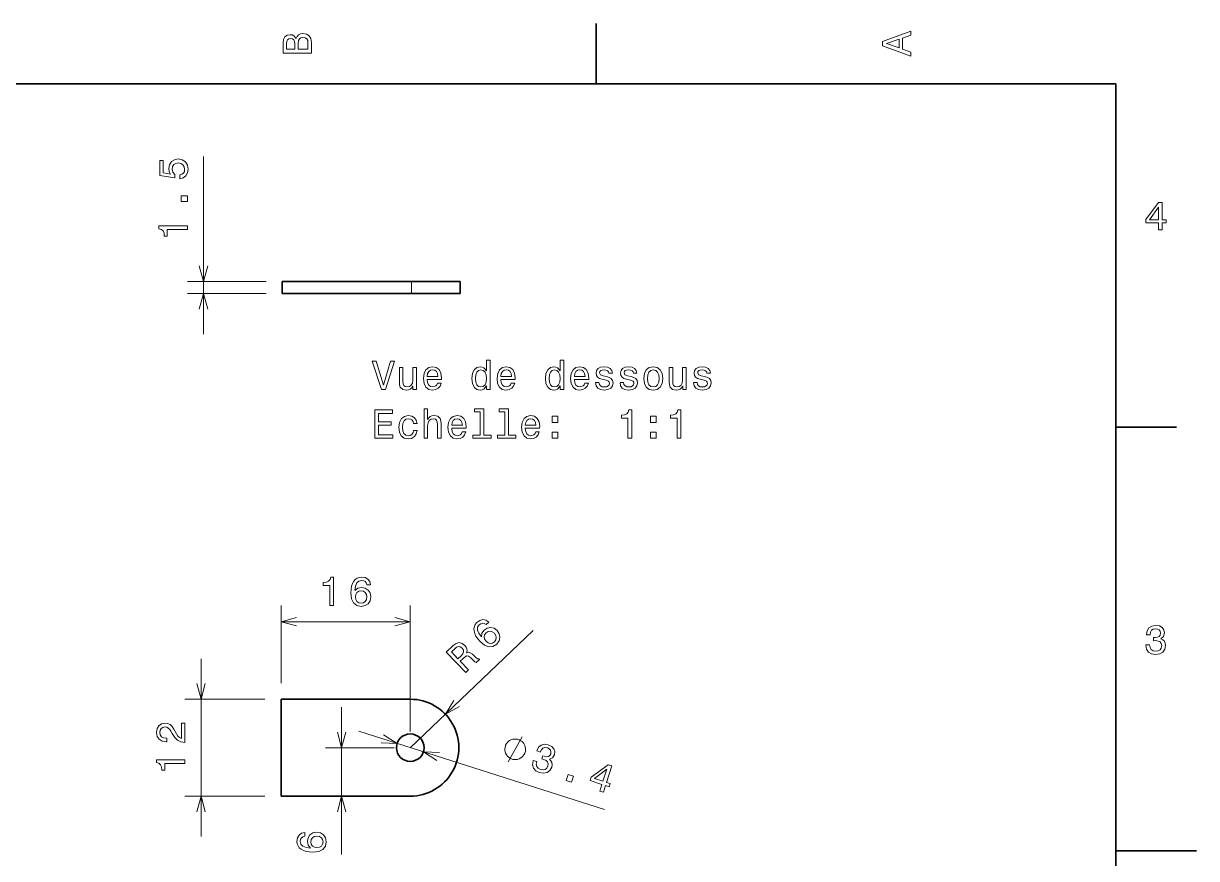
# Model space of a CAD drawing. Extents: x 0 to 297, y 0 to 210.
# Drawn here: x 151.8 to 297, y 104.1 to 207.5 of the extents above; entities that cross this region are included whole.
import ezdxf

# ---------------------------------------------------------------- set-up
doc = ezdxf.new("R2010")
doc.units = 0

msp = doc.modelspace()

# ---------------------------------------------------------------- linework, layer by layer
at = {"color": 7, "lineweight": 35, "ltscale": 0.1875}
for p, q in [((222.699997, 200), (222.699997, 207.5)), ((287, 157.5), (294.5, 157.5))]:
    msp.add_line(p, q, dxfattribs=at)
at = {"color": 7, "lineweight": 35}
for p, q in [((287, 200), (10, 200)), ((287, 10), (287, 200))]:
    msp.add_line(p, q, dxfattribs=at)
at = {"color": 7, "lineweight": 13}
for p, q in [((174.084503, 169.031784), (174.084503, 191.039856)), ((199.682022, 117.795158), (214.875443, 132.292053)), ((173.787659, 106.795158), (173.787659, 128.795166)), ((193.297989, 119.828423), (223.717239, 110.140114))]:
    msp.add_line(p, q, dxfattribs=at)
at = {"color": 7, "lineweight": 13, "ltscale": 0.243855}
for p, q in [((181.838699, 175.531784), (172.084503, 175.531784)), ((181.838699, 174.031784), (172.084503, 174.031784))]:
    msp.add_line(p, q, dxfattribs=at)
at = {"color": 7, "lineweight": 35, "ltscale": 0.4}
for p, q in [((183.838699, 175.531784), (199.838699, 175.531784)), ((183.838699, 174.031784), (199.838699, 174.031784)), ((199.682022, 123.795158), (183.682022, 123.795158)), ((183.682022, 111.795158), (199.682022, 111.795158))]:
    msp.add_line(p, q, dxfattribs=at)
at = {"color": 7, "lineweight": 35, "ltscale": 0.0375}
for p, q in [((183.838699, 175.531784), (183.838699, 174.031784)), ((205.838699, 174.031784), (205.838699, 175.531784))]:
    msp.add_line(p, q, dxfattribs=at)
at = {"color": 7, "lineweight": 35, "ltscale": 0.15}
for p, q in [((205.838699, 175.531784), (199.838699, 175.531784)), ((205.838699, 174.031784), (199.838699, 174.031784))]:
    msp.add_line(p, q, dxfattribs=at)
at = {"color": 7, "lineweight": 13, "ltscale": 0.0375}
msp.add_line((199.838699, 174.031784), (199.838699, 175.531784), dxfattribs=at)
at = {"color": 8, "lineweight": 13, "ltscale": 0.24016}
msp.add_line((183.682022, 125.795158), (183.682022, 135.40155), dxfattribs=at)
at = {"color": 8, "lineweight": 13, "ltscale": 0.39016}
msp.add_line((199.682022, 119.795158), (199.682022, 135.40155), dxfattribs=at)
at = {"color": 8, "lineweight": 13, "ltscale": 0.4}
msp.add_line((183.682022, 133.40155), (199.682022, 133.40155), dxfattribs=at)
at = {"color": 7, "lineweight": 13, "ltscale": 0.247359}
for p, q in [((181.682022, 123.795158), (171.787659, 123.795158)), ((181.682022, 111.795158), (171.787659, 111.795158))]:
    msp.add_line(p, q, dxfattribs=at)
at = {"color": 7, "lineweight": 35, "ltscale": 0.3}
msp.add_line((183.682022, 123.795158), (183.682022, 111.795158), dxfattribs=at)
at = {"color": 8, "lineweight": 13, "ltscale": 0.455822}
msp.add_line((191.179535, 104.562271), (191.179535, 122.795158), dxfattribs=at)
at = {"color": 8, "lineweight": 13, "ltscale": 0.212562}
msp.add_line((197.682022, 117.795158), (189.179535, 117.795158), dxfattribs=at)
at = {"color": 7, "lineweight": 35, "ltscale": 0.25}
msp.add_line((287, 105), (297, 105), dxfattribs=at)
at = {"color": 7, "lineweight": 13}
for points in [[(185.542007, 205.630417), (185.249496, 205.983429), (185.052811, 206.074219), (184.81073, 206.104477), (184.432495, 206.03891), (184.160156, 205.842224), (183.993729, 205.524506), (183.933212, 205.080704), (183.933212, 203.835022), (187.433212, 203.835022), (187.433212, 205.151306), (187.36261, 205.620331), (187.155838, 205.968307), (186.828018, 206.185165), (186.384216, 206.260818), (186.08667, 206.215424), (185.839554, 206.094391), (185.65799, 205.897705)], [(261.633209, 203.466858), (261.633209, 203.930847), (260.604401, 204.298996), (260.604401, 205.695969), (261.633209, 206.064133), (261.633209, 206.538193), (258.128174, 205.257217), (258.128174, 204.742798)], [(185.385666, 204.984879), (185.385666, 204.298996), (184.351807, 204.298996), (184.351807, 205.025223), (184.382065, 205.297562), (184.472839, 205.489197), (184.629181, 205.605194), (184.86116, 205.645538), (185.093155, 205.600143), (185.254532, 205.479111), (185.355408, 205.272339)], [(187.014618, 205.095825), (187.014618, 204.298996), (185.809296, 204.298996), (185.809296, 205.050446), (185.844589, 205.368164), (185.9505, 205.595108), (186.132065, 205.731277), (186.394302, 205.776657), (186.671692, 205.731277), (186.863327, 205.605194), (186.979324, 205.393372)], [(260.17572, 204.460388), (258.632477, 205), (260.17572, 205.539627)], [(171.171677, 188.271118), (171.58522, 188.38208), (171.90799, 188.629196), (172.109711, 188.99231), (172.185364, 189.456284), (172.094589, 189.965652), (171.847473, 190.364059), (171.454102, 190.616226), (170.949768, 190.712036), (170.480743, 190.626312), (170.112595, 190.384232), (169.875565, 190.005997), (169.789825, 189.5168), (169.850342, 189.13855), (170.016769, 188.846054), (169.073685, 188.987259), (169.073685, 190.520401), (168.660141, 190.520401), (168.660141, 188.649368), (170.516052, 188.371979), (170.516052, 188.775452), (170.279022, 189.067947), (170.193283, 189.441147), (170.248764, 189.763916), (170.410141, 190.011032), (170.657257, 190.167374), (170.974991, 190.222855), (171.292709, 190.167374), (171.539825, 190.005997), (171.696167, 189.758881), (171.751648, 189.441147), (171.716339, 189.173859), (171.600342, 188.967087), (171.418793, 188.815796), (171.171677, 188.740143)], [(172.084503, 185.437836), (172.084503, 186.133804), (171.333054, 186.133804), (171.333054, 185.437836)], [(292.277374, 181.916794), (292.731262, 181.916794), (292.731262, 182.784225), (293.23056, 182.784225), (293.23056, 183.187683), (292.731262, 183.187683), (292.731262, 185.341141), (292.272339, 185.341141), (290.739197, 183.228027), (290.739197, 182.784225), (292.277374, 182.784225)], [(291.162842, 183.187683), (292.277374, 184.756134), (292.277374, 183.187683)], [(172.084503, 181.959015), (172.084503, 182.417953), (168.55928, 182.417953), (168.55928, 182.075012), (168.866913, 181.984238), (169.073685, 181.802673), (169.194733, 181.525299), (169.235077, 181.142014), (169.59314, 181.142014), (169.59314, 181.959015)], [(197.234238, 165.680206), (196.356705, 162.699646), (195.453979, 165.680206), (194.974869, 165.680206), (196.104553, 162.175156), (196.608871, 162.175156), (197.713333, 165.680206)], [(209.121124, 162.59375), (209.121124, 162.175156), (209.564926, 162.175156), (209.564926, 165.796188), (209.12616, 165.796188), (209.12616, 164.469818), (208.788269, 164.853104), (208.581497, 164.943893), (208.344467, 164.979187), (207.915787, 164.878326), (207.582932, 164.595901), (207.366074, 164.142014), (207.290436, 163.531784), (207.366074, 162.921555), (207.582932, 162.462616), (207.915787, 162.175156), (208.344467, 162.07933), (208.581497, 162.114639), (208.793304, 162.205414)], [(218.229187, 162.59375), (218.229187, 162.175156), (218.672989, 162.175156), (218.672989, 165.796188), (218.234238, 165.796188), (218.234238, 164.469818), (217.896332, 164.853104), (217.68956, 164.943893), (217.45253, 164.979187), (217.023865, 164.878326), (216.69101, 164.595901), (216.474152, 164.142014), (216.398499, 163.531784), (216.474152, 162.921555), (216.69101, 162.462616), (217.023865, 162.175156), (217.45253, 162.07933), (217.68956, 162.114639), (217.901382, 162.205414)], [(200.436676, 164.883362), (199.992874, 164.883362), (199.992874, 163.319962), (199.942444, 162.956863), (199.796188, 162.694611), (199.569244, 162.533218), (199.271698, 162.482788), (199.034668, 162.523132), (198.883362, 162.64418), (198.797638, 162.850952), (198.777466, 163.143448), (198.777466, 164.883362), (198.333649, 164.883362), (198.333649, 163.103104), (198.348785, 162.745041), (198.444611, 162.447495), (198.737122, 162.175156), (199.206131, 162.07933), (199.458298, 162.114639), (199.675156, 162.205414), (199.861755, 162.361755), (200.013046, 162.588699), (200.013046, 162.175156), (200.436676, 162.175156)], [(201.773132, 163.400665), (203.548355, 163.400665), (203.553391, 163.607437), (203.472702, 164.187408), (203.250809, 164.621124), (202.897781, 164.883362), (202.428757, 164.979187), (201.969818, 164.878326), (201.616791, 164.595901), (201.389847, 164.136978), (201.309158, 163.531784), (201.384811, 162.911469), (201.611755, 162.457581), (201.959732, 162.175156), (202.413635, 162.07933), (202.807007, 162.144897), (203.129761, 162.31636), (203.366791, 162.588699), (203.50296, 162.951813), (203.064209, 162.951813), (202.973419, 162.750076), (202.8423, 162.598785), (202.469101, 162.477753), (202.181641, 162.533218), (201.964783, 162.709732), (201.823563, 162.997208), (201.773132, 163.385529)], [(201.773132, 163.773865), (201.828613, 164.121841), (201.964783, 164.379044), (202.171555, 164.535385), (202.443893, 164.590866), (202.711182, 164.535385), (202.917953, 164.379044), (203.044037, 164.121841), (203.089417, 163.773865)], [(208.420105, 164.58078), (208.712616, 164.510162), (208.934525, 164.313477), (209.065643, 163.985672), (209.116074, 163.531784), (209.065643, 163.072845), (208.934525, 162.745041), (208.712616, 162.543304), (208.420105, 162.477753), (208.142731, 162.543304), (207.930923, 162.745041), (207.789703, 163.077896), (207.744324, 163.531784), (207.789703, 163.980637), (207.930923, 164.308441), (208.142731, 164.510162)], [(210.88121, 163.400665), (212.656418, 163.400665), (212.661469, 163.607437), (212.58078, 164.187408), (212.358871, 164.621124), (212.005844, 164.883362), (211.536835, 164.979187), (211.077896, 164.878326), (210.724869, 164.595901), (210.497925, 164.136978), (210.417236, 163.531784), (210.492874, 162.911469), (210.719818, 162.457581), (211.06781, 162.175156), (211.521698, 162.07933), (211.91507, 162.144897), (212.237839, 162.31636), (212.474869, 162.588699), (212.611038, 162.951813), (212.172272, 162.951813), (212.081497, 162.750076), (211.950378, 162.598785), (211.577179, 162.477753), (211.289703, 162.533218), (211.072845, 162.709732), (210.931641, 162.997208), (210.88121, 163.385529)], [(210.88121, 163.773865), (210.936676, 164.121841), (211.072845, 164.379044), (211.279617, 164.535385), (211.551956, 164.590866), (211.819244, 164.535385), (212.026016, 164.379044), (212.1521, 164.121841), (212.197495, 163.773865)], [(217.528183, 164.58078), (217.820694, 164.510162), (218.042587, 164.313477), (218.173721, 163.985672), (218.224152, 163.531784), (218.173721, 163.072845), (218.042587, 162.745041), (217.820694, 162.543304), (217.528183, 162.477753), (217.250809, 162.543304), (217.038986, 162.745041), (216.897781, 163.077896), (216.852386, 163.531784), (216.897781, 163.980637), (217.038986, 164.308441), (217.250809, 164.510162)], [(219.989273, 163.400665), (221.764496, 163.400665), (221.769531, 163.607437), (221.688843, 164.187408), (221.466949, 164.621124), (221.113922, 164.883362), (220.644897, 164.979187), (220.185959, 164.878326), (219.832932, 164.595901), (219.605988, 164.136978), (219.525299, 163.531784), (219.600952, 162.911469), (219.827896, 162.457581), (220.175873, 162.175156), (220.629761, 162.07933), (221.023132, 162.144897), (221.345901, 162.31636), (221.582932, 162.588699), (221.719101, 162.951813), (221.280334, 162.951813), (221.18956, 162.750076), (221.058441, 162.598785), (220.685242, 162.477753), (220.397781, 162.533218), (220.180923, 162.709732), (220.039703, 162.997208), (219.989273, 163.385529)], [(219.989273, 163.773865), (220.044754, 164.121841), (220.180923, 164.379044), (220.387695, 164.535385), (220.660034, 164.590866), (220.927322, 164.535385), (221.134094, 164.379044), (221.260162, 164.121841), (221.305557, 163.773865)], [(223.963333, 163.753693), (223.534668, 163.854553), (223.216949, 163.970551), (223.111038, 164.207581), (223.141296, 164.374008), (223.247192, 164.495041), (223.418671, 164.570694), (223.665787, 164.600952), (223.902817, 164.570694), (224.089417, 164.479904), (224.210449, 164.34375), (224.260895, 164.162186), (224.694611, 164.162186), (224.694611, 164.172272), (224.618958, 164.500076), (224.412186, 164.757294), (224.089417, 164.918671), (223.665787, 164.979187), (223.237122, 164.918671), (222.924438, 164.752243), (222.727753, 164.505127), (222.667236, 164.192444), (222.712616, 163.889847), (222.853821, 163.67804), (223.085815, 163.526733), (223.423706, 163.420837), (223.917953, 163.299789), (224.220551, 163.173721), (224.301239, 163.072845), (224.331497, 162.921555), (224.286102, 162.734955), (224.16507, 162.59375), (223.968384, 162.50296), (223.706131, 162.472702), (223.428757, 162.50296), (223.22702, 162.608871), (223.090866, 162.78035), (223.035385, 163.01738), (222.606705, 163.01738), (222.677322, 162.613922), (222.884094, 162.321411), (223.211899, 162.144897), (223.665787, 162.07933), (224.139847, 162.144897), (224.487839, 162.321411), (224.699646, 162.603836), (224.775299, 162.971985), (224.719818, 163.289703), (224.563477, 163.506561), (224.306274, 163.647781)], [(226.999359, 163.753693), (226.570679, 163.854553), (226.25296, 163.970551), (226.147064, 164.207581), (226.177307, 164.374008), (226.283218, 164.495041), (226.454697, 164.570694), (226.701813, 164.600952), (226.938843, 164.570694), (227.125443, 164.479904), (227.246475, 164.34375), (227.296906, 164.162186), (227.730621, 164.162186), (227.730621, 164.172272), (227.654984, 164.500076), (227.448212, 164.757294), (227.125443, 164.918671), (226.701813, 164.979187), (226.273132, 164.918671), (225.960449, 164.752243), (225.763763, 164.505127), (225.703247, 164.192444), (225.748642, 163.889847), (225.889847, 163.67804), (226.121841, 163.526733), (226.459732, 163.420837), (226.953979, 163.299789), (227.256561, 163.173721), (227.33725, 163.072845), (227.367523, 162.921555), (227.322128, 162.734955), (227.201096, 162.59375), (227.00441, 162.50296), (226.742157, 162.472702), (226.464783, 162.50296), (226.263046, 162.608871), (226.126877, 162.78035), (226.071411, 163.01738), (225.642731, 163.01738), (225.713333, 162.613922), (225.920105, 162.321411), (226.247925, 162.144897), (226.701813, 162.07933), (227.175873, 162.144897), (227.523865, 162.321411), (227.735672, 162.603836), (227.811325, 162.971985), (227.755844, 163.289703), (227.599503, 163.506561), (227.3423, 163.647781)], [(228.577896, 163.526733), (228.658585, 162.911469), (228.890564, 162.457581), (229.258728, 162.175156), (229.75296, 162.07933), (230.242157, 162.175156), (230.610306, 162.45253), (230.8423, 162.906418), (230.92804, 163.526733), (230.8423, 164.142014), (230.610306, 164.600952), (230.242157, 164.878326), (229.75296, 164.979187), (229.258728, 164.878326), (228.890564, 164.595901), (228.658585, 164.142014)], [(229.031784, 163.531784), (229.077179, 163.985672), (229.218384, 164.313477), (229.445328, 164.515213), (229.75296, 164.585815), (230.055557, 164.515213), (230.282501, 164.318527), (230.423706, 163.985672), (230.474152, 163.531784), (230.423706, 163.072845), (230.282501, 162.73999), (230.055557, 162.538269), (229.75296, 162.472702), (229.445328, 162.538269), (229.218384, 162.73999), (229.077179, 163.072845)], [(233.832932, 164.883362), (233.38913, 164.883362), (233.38913, 163.319962), (233.338699, 162.956863), (233.192444, 162.694611), (232.9655, 162.533218), (232.667938, 162.482788), (232.430908, 162.523132), (232.279617, 162.64418), (232.193878, 162.850952), (232.173706, 163.143448), (232.173706, 164.883362), (231.729904, 164.883362), (231.729904, 163.103104), (231.745041, 162.745041), (231.840851, 162.447495), (232.133362, 162.175156), (232.602386, 162.07933), (232.854553, 162.114639), (233.071411, 162.205414), (233.257996, 162.361755), (233.409302, 162.588699), (233.409302, 162.175156), (233.832932, 162.175156)], [(236.107422, 163.753693), (235.678757, 163.854553), (235.361023, 163.970551), (235.255127, 164.207581), (235.285385, 164.374008), (235.391296, 164.495041), (235.562759, 164.570694), (235.809875, 164.600952), (236.046906, 164.570694), (236.233505, 164.479904), (236.354553, 164.34375), (236.404984, 164.162186), (236.838699, 164.162186), (236.838699, 164.172272), (236.763046, 164.500076), (236.556274, 164.757294), (236.233505, 164.918671), (235.809875, 164.979187), (235.381195, 164.918671), (235.068527, 164.752243), (234.871841, 164.505127), (234.81131, 164.192444), (234.856705, 163.889847), (234.997925, 163.67804), (235.229904, 163.526733), (235.56781, 163.420837), (236.062042, 163.299789), (236.364624, 163.173721), (236.445328, 163.072845), (236.475586, 162.921555), (236.430191, 162.734955), (236.309158, 162.59375), (236.112473, 162.50296), (235.85022, 162.472702), (235.572845, 162.50296), (235.371124, 162.608871), (235.234955, 162.78035), (235.179474, 163.01738), (234.750793, 163.01738), (234.821411, 162.613922), (235.028168, 162.321411), (235.355988, 162.144897), (235.809875, 162.07933), (236.283936, 162.144897), (236.631927, 162.321411), (236.843735, 162.603836), (236.919388, 162.971985), (236.863907, 163.289703), (236.707581, 163.506561), (236.450363, 163.647781)], [(201.384811, 156.128326), (201.828613, 156.128326), (201.828613, 157.691727), (201.874008, 158.049789), (202.020248, 158.312042), (202.247208, 158.473434), (202.549789, 158.533951), (202.79187, 158.483521), (202.943161, 158.347351), (203.018814, 158.120407), (203.044037, 157.81781), (203.044037, 156.128326), (203.487839, 156.128326), (203.487839, 157.908585), (203.467667, 158.266663), (203.376877, 158.564209), (203.07933, 158.836533), (202.615356, 158.932358), (202.36319, 158.897064), (202.146332, 158.801239), (201.964783, 158.649933), (201.828613, 158.443161), (201.828613, 159.749359), (201.384811, 159.749359)], [(208.339417, 159.37616), (208.339417, 156.501526), (207.42659, 156.501526), (207.42659, 156.128326), (209.69101, 156.128326), (209.69101, 156.501526), (208.783218, 156.501526), (208.783218, 159.749359), (207.643448, 159.749359), (207.643448, 159.37616)], [(211.375443, 159.37616), (211.375443, 156.501526), (210.462616, 156.501526), (210.462616, 156.128326), (212.72702, 156.128326), (212.72702, 156.501526), (211.819244, 156.501526), (211.819244, 159.749359), (210.679474, 159.749359), (210.679474, 159.37616)], [(195.297638, 156.128326), (197.516647, 156.128326), (197.516647, 156.551956), (195.761612, 156.551956), (195.761612, 157.737122), (197.325012, 157.737122), (197.325012, 158.155701), (195.761612, 158.155701), (195.761612, 159.204697), (197.476303, 159.204697), (197.476303, 159.628326), (195.297638, 159.628326)], [(200.073563, 157.938843), (200.512329, 157.938843), (200.421555, 158.3423), (200.204697, 158.660034), (199.866791, 158.85672), (199.42804, 158.932358), (198.943893, 158.831497), (198.575729, 158.549072), (198.34375, 158.090149), (198.263046, 157.474869), (198.338699, 156.864639), (198.565643, 156.410751), (198.923706, 156.128326), (199.412903, 156.032501), (199.846619, 156.108154), (200.184525, 156.319962), (200.416504, 156.652817), (200.51738, 157.096619), (200.09375, 157.096619), (200.018097, 156.814209), (199.876877, 156.602386), (199.675156, 156.471268), (199.42804, 156.430923), (199.120407, 156.496475), (198.898499, 156.698212), (198.762329, 157.026016), (198.716934, 157.48999), (198.762329, 157.943893), (198.903534, 158.271698), (199.130493, 158.473434), (199.42804, 158.544037), (199.690277, 158.498642), (199.886963, 158.382645), (200.018097, 158.19101)], [(204.809158, 157.353836), (206.584381, 157.353836), (206.589417, 157.560608), (206.508728, 158.140579), (206.286819, 158.574295), (205.933807, 158.836533), (205.464783, 158.932358), (205.005844, 158.831497), (204.652817, 158.549072), (204.425873, 158.090149), (204.345184, 157.484955), (204.420837, 156.864639), (204.647781, 156.410751), (204.995758, 156.128326), (205.449646, 156.032501), (205.843018, 156.098068), (206.165787, 156.269531), (206.402817, 156.54187), (206.538986, 156.904984), (206.10022, 156.904984), (206.009445, 156.703247), (205.878326, 156.551956), (205.505127, 156.430923), (205.217667, 156.486389), (205.000809, 156.662903), (204.859589, 156.950378), (204.809158, 157.338699)], [(204.809158, 157.727036), (204.864639, 158.075012), (205.000809, 158.332214), (205.207581, 158.488556), (205.479904, 158.544037), (205.747208, 158.488556), (205.953979, 158.332214), (206.080048, 158.075012), (206.125443, 157.727036)], [(213.917236, 157.353836), (215.692444, 157.353836), (215.697495, 157.560608), (215.616791, 158.140579), (215.394897, 158.574295), (215.04187, 158.836533), (214.572845, 158.932358), (214.113922, 158.831497), (213.760895, 158.549072), (213.533951, 158.090149), (213.453247, 157.484955), (213.5289, 156.864639), (213.755844, 156.410751), (214.103836, 156.128326), (214.557724, 156.032501), (214.951096, 156.098068), (215.273865, 156.269531), (215.510895, 156.54187), (215.647064, 156.904984), (215.208298, 156.904984), (215.117523, 156.703247), (214.986389, 156.551956), (214.61319, 156.430923), (214.325729, 156.486389), (214.108871, 156.662903), (213.967667, 156.950378), (213.917236, 157.338699)], [(213.917236, 157.727036), (213.972702, 158.075012), (214.108871, 158.332214), (214.315643, 158.488556), (214.587982, 158.544037), (214.85527, 158.488556), (215.062042, 158.332214), (215.188126, 158.075012), (215.233521, 157.727036)], [(217.260895, 158.085098), (217.956848, 158.085098), (217.956848, 158.836533), (217.260895, 158.836533)], [(226.62616, 156.128326), (227.085098, 156.128326), (227.085098, 159.653549), (226.742157, 159.653549), (226.651382, 159.345901), (226.469818, 159.13913), (226.192444, 159.018097), (225.809158, 158.977753), (225.809158, 158.619675), (226.62616, 158.619675)], [(229.404984, 158.085098), (230.100952, 158.085098), (230.100952, 158.836533), (229.404984, 158.836533)], [(232.698212, 156.128326), (233.157135, 156.128326), (233.157135, 159.653549), (232.814209, 159.653549), (232.723419, 159.345901), (232.54187, 159.13913), (232.264496, 159.018097), (231.881195, 158.977753), (231.881195, 158.619675), (232.698212, 158.619675)], [(217.260895, 156.128326), (217.956848, 156.128326), (217.956848, 156.879761), (217.260895, 156.879761)], [(229.404984, 156.128326), (230.100952, 156.128326), (230.100952, 156.879761), (229.404984, 156.879761)], [(209.388733, 133.355347), (209.037415, 133.584747), (208.667969, 133.650482), (208.287567, 133.552399), (207.921204, 133.293457), (207.730301, 133.062515), (207.610367, 132.815628), (207.554092, 132.545853), (207.568634, 132.253006), (207.65065, 131.947891), (207.803635, 131.626831), (208.027588, 131.289825), (208.322845, 130.951172), (208.875595, 130.488754), (209.412979, 130.283524), (209.917084, 130.332336), (210.384262, 130.631714), (210.675522, 131.035095), (210.781906, 131.464218), (210.699417, 131.901337), (210.434174, 132.303497), (210.041412, 132.590942), (209.619415, 132.697159), (209.200211, 132.617813), (208.823425, 132.369827), (208.546417, 131.96611), (208.485794, 131.510941), (208.157562, 131.964539), (207.999283, 132.364197), (208.01445, 132.706268), (208.206863, 133.001389), (208.417145, 133.146271), (208.628906, 133.20195), (208.84198, 133.161285), (209.05304, 133.035049)], [(210.08374, 131.962143), (210.262939, 131.693985), (210.327881, 131.421356), (210.275085, 131.147934), (210.105576, 130.916473), (209.855484, 130.747559), (209.583359, 130.70401), (209.31044, 130.778183), (209.058273, 130.976715), (208.878906, 131.237762), (208.817444, 131.506729), (208.880829, 131.776337), (209.068756, 132.032333), (209.304092, 132.180191), (209.561951, 132.224091), (209.827744, 132.15007)], [(290.729126, 130.51622), (290.729126, 130.480911), (290.809814, 129.996765), (291.046844, 129.633652), (291.420044, 129.401657), (291.914276, 129.315933), (292.438782, 129.401657), (292.832153, 129.623566), (293.08429, 129.976593), (293.175079, 130.430481), (293.134735, 130.728027), (293.023773, 130.970108), (292.842224, 131.156708), (292.600159, 131.292877), (292.927948, 131.565216), (293.043945, 131.998932), (292.968292, 132.392303), (292.751434, 132.68985), (292.398407, 132.87645), (291.914276, 132.942017), (291.460388, 132.861313), (291.112396, 132.63942), (290.885468, 132.286392), (290.809814, 131.817368), (290.809814, 131.782074), (291.258636, 131.782074), (291.299011, 132.104828), (291.430115, 132.336823), (291.641937, 132.478027), (291.939484, 132.528473), (292.201721, 132.488113), (292.393372, 132.382217), (292.509369, 132.210739), (292.554749, 131.97876), (292.509369, 131.731628), (292.388336, 131.565216), (292.176514, 131.46434), (291.889069, 131.434082), (291.692383, 131.439133), (291.692383, 131.04071), (291.939484, 131.050797), (292.257202, 131.005417), (292.494232, 130.884369), (292.635468, 130.687683), (292.685883, 130.430481), (292.630402, 130.13797), (292.484161, 129.921112), (292.252167, 129.784943), (291.944519, 129.739563), (291.626801, 129.789993), (291.394806, 129.941284), (291.248566, 130.183365), (291.193085, 130.51622)], [(206.544418, 127.107315), (206.883759, 127.431099), (205.863678, 128.500183), (206.210312, 128.830917), (206.476166, 129.063675), (206.685455, 129.165787), (206.887924, 129.128937), (207.129807, 128.948471), (207.461395, 128.637482), (207.68869, 128.4431), (207.854324, 128.357178), (208.237442, 128.722733), (208.171295, 128.792053), (207.989899, 128.814148), (207.779663, 128.976028), (207.364197, 129.360321), (207.013214, 129.603973), (206.838776, 129.618774), (206.641266, 129.562775), (206.70018, 129.793243), (206.680496, 130.018433), (206.592987, 130.241638), (206.430359, 130.455917), (206.086823, 130.713669), (205.721542, 130.804291), (205.348434, 130.713165), (204.974792, 130.447266), (204.128281, 129.639557)], [(205.175842, 130.0466), (205.419312, 130.237076), (205.642349, 130.317444), (205.862717, 130.283752), (206.087036, 130.114395), (206.252472, 129.86795), (206.275818, 129.64624), (206.170639, 129.420425), (205.958176, 129.182846), (205.567749, 128.810333), (204.763535, 129.653183)], [(171.787659, 118.432625), (171.787659, 120.838242), (171.353943, 120.838242), (171.353943, 118.936943), (171.116913, 119.042854), (170.920227, 119.224411), (170.562149, 119.78421), (170.410858, 120.081757), (170.194, 120.414612), (169.941833, 120.651642), (169.644287, 120.787811), (169.306396, 120.838242), (168.882751, 120.75251), (168.549911, 120.515472), (168.338089, 120.152367), (168.262436, 119.683342), (168.348175, 119.199196), (168.585205, 118.831039), (168.963455, 118.594009), (169.462738, 118.513313), (169.53334, 118.513313), (169.53334, 118.972244), (169.492996, 118.972244), (169.150055, 119.017639), (168.897888, 119.153801), (168.736511, 119.370667), (168.68103, 119.658127), (168.731461, 119.950638), (168.857544, 120.167496), (169.05423, 120.308701), (169.301346, 120.359138), (169.53334, 120.323837), (169.730026, 120.228012), (169.901489, 120.066628), (170.052795, 119.844727), (170.214172, 119.547173), (170.526855, 119.05294), (170.859711, 118.704956), (171.263168, 118.498184), (171.772522, 118.432625)], [(213.889908, 117.20565), (213.925308, 117.316818), (213.940536, 117.556847), (213.938065, 117.741302), (213.917892, 117.870163), (213.859833, 118.072319), (213.746185, 118.292175), (213.614853, 118.456444), (213.521393, 118.547432), (213.372345, 118.65612), (213.167725, 118.782516), (213.056549, 118.817917), (212.945389, 118.853325), (212.705353, 118.868553), (212.520905, 118.866081), (212.392044, 118.845901), (212.18988, 118.787842), (211.970032, 118.674202), (211.805756, 118.542862), (211.714767, 118.449402), (211.606079, 118.300354), (211.479691, 118.095734), (211.44429, 117.984566), (211.408875, 117.873398), (211.393646, 117.633369), (211.396118, 117.448921), (211.416306, 117.320053), (211.474365, 117.117897), (211.587997, 116.898048), (211.719345, 116.733772), (211.812805, 116.642784), (211.961853, 116.534096), (212.166473, 116.4077), (212.277634, 116.372299), (212.388809, 116.336891), (212.62883, 116.321663), (212.813293, 116.324142), (212.942154, 116.344315), (213.144302, 116.402374), (213.364166, 116.516014), (213.528427, 116.647354), (213.619415, 116.740814), (213.728104, 116.889862), (213.854507, 117.09449)], [(214.880783, 116.207291), (214.870071, 116.173653), (214.800018, 115.687851), (214.91568, 115.269928), (215.200882, 114.935623), (215.645798, 114.703949), (216.17157, 114.626465), (216.613739, 114.718529), (216.961136, 114.978378), (217.185379, 115.383316), (217.237228, 115.679077), (217.204971, 115.943405), (217.088608, 116.1763), (216.899277, 116.379517), (217.294266, 116.53952), (217.536407, 116.917587), (217.58371, 117.315361), (217.467377, 117.664688), (217.187622, 117.949623), (216.746216, 118.159019), (216.28923, 118.219879), (215.89032, 118.114044), (215.56694, 117.846535), (215.352524, 117.422592), (215.341812, 117.388954), (215.769501, 117.252747), (215.905884, 117.548042), (216.101227, 117.729301), (216.345917, 117.799568), (216.64473, 117.757324), (216.88237, 117.639297), (217.032837, 117.480225), (217.091324, 117.281639), (217.064178, 117.046822), (216.945923, 116.825134), (216.78009, 116.703285), (216.547653, 116.671455), (216.264572, 116.729858), (216.07869, 116.794357), (215.957779, 116.414726), (216.196304, 116.34935), (216.48526, 116.209679), (216.674393, 116.022415), (216.749252, 115.792152), (216.719254, 115.531769), (216.577621, 115.269897), (216.372467, 115.107651), (216.110092, 115.048302), (215.803192, 115.098412), (215.515747, 115.242889), (215.340622, 115.457451), (215.274719, 115.732498), (215.322876, 116.06649)], [(171.787659, 115.836365), (171.787659, 116.295303), (168.262436, 116.295303), (168.262436, 115.952362), (168.570084, 115.861588), (168.776855, 115.680031), (168.897888, 115.402649), (168.938232, 115.019363), (169.29631, 115.019363), (169.29631, 115.836365)], [(223.142059, 112.422295), (223.574539, 112.284554), (223.837784, 113.111076), (224.313507, 112.959564), (224.435959, 113.343994), (223.96022, 113.495514), (224.613739, 115.547409), (224.176453, 115.686684), (222.074341, 114.138496), (221.939651, 113.715622), (223.405304, 113.248825)], [(222.465744, 113.971489), (224.003723, 115.127731), (223.52774, 113.633255)], [(218.986359, 113.745857), (219.649506, 113.534653), (219.877533, 114.250656), (219.214386, 114.461861)]]:
    msp.add_lwpolyline(points, close=True, dxfattribs=at)
for points in [[(173.566864, 177.463638), (174.084503, 175.531784), (174.602142, 177.463638)], [(174.602142, 172.09993), (174.084503, 174.031784), (173.566864, 172.09993)], [(173.27002, 125.727013), (173.787659, 123.795158), (174.305298, 125.727013)], [(205.063339, 123.645248), (204.022995, 121.937126), (205.77803, 122.896233)], [(196.064362, 118.404099), (198.062195, 118.311066), (196.37854, 119.390549)], [(211.802521, 116.033852), (213.531662, 119.156364)], [(203.299683, 117.186218), (201.301849, 117.279251), (202.985504, 116.199768)], [(174.305298, 109.863304), (173.787659, 111.795158), (173.27002, 109.863304)]]:
    msp.add_lwpolyline(points, dxfattribs=at)
at = {"color": 8, "lineweight": 13}
for points in [[(189.723236, 135.40155), (190.182159, 135.40155), (190.182159, 138.926773), (189.839233, 138.926773), (189.748444, 138.619125), (189.566895, 138.412354), (189.28952, 138.291321), (188.906235, 138.250977), (188.906235, 137.892899), (189.723236, 137.892899)], [(194.760406, 137.958466), (194.664581, 138.366974), (194.442688, 138.669556), (194.099747, 138.861206), (193.655945, 138.926773), (193.358398, 138.891464), (193.101181, 138.795639), (192.874237, 138.639297), (192.682602, 138.417404), (192.531296, 138.140015), (192.420349, 137.802124), (192.349747, 137.403717), (192.329575, 136.954865), (192.410263, 136.238724), (192.657379, 135.719269), (193.055801, 135.406586), (193.600464, 135.30069), (194.089661, 135.391464), (194.46286, 135.628494), (194.704926, 136.001694), (194.790665, 136.475754), (194.704926, 136.954865), (194.472946, 137.323029), (194.114868, 137.555008), (193.671066, 137.635696), (193.191971, 137.534836), (192.833893, 137.247375), (192.909546, 137.802124), (193.070923, 138.200546), (193.318039, 138.437576), (193.66098, 138.518265), (193.913147, 138.477921), (194.104782, 138.372009), (194.230865, 138.195496), (194.296432, 137.958466)], [(194.301468, 136.470718), (194.246002, 136.152985), (194.104782, 135.910919), (193.877838, 135.749527), (193.595428, 135.699097), (193.297867, 135.749527), (193.070923, 135.905869), (192.924667, 136.147949), (192.879288, 136.465668), (192.929718, 136.778351), (193.070923, 137.015381), (193.302917, 137.166687), (193.615601, 137.222153), (193.887924, 137.166687), (194.104782, 137.020432), (194.246002, 136.783386)], [(186.62262, 107.290657), (186.214111, 107.194839), (185.91153, 106.972939), (185.719879, 106.629997), (185.654312, 106.186195), (185.689621, 105.888641), (185.785446, 105.631439), (185.941788, 105.404495), (186.163681, 105.212852), (186.441055, 105.061554), (186.778961, 104.9506), (187.177368, 104.879997), (187.626221, 104.859825), (188.342361, 104.940514), (188.861816, 105.18763), (189.1745, 105.586044), (189.280396, 106.130714), (189.189621, 106.619911), (188.952591, 106.993111), (188.579391, 107.235184), (188.105331, 107.320915), (187.626221, 107.235184), (187.258072, 107.003197), (187.026077, 106.645126), (186.945389, 106.201324), (187.046249, 105.722214), (187.33371, 105.364143), (186.778961, 105.439796), (186.380539, 105.601181), (186.143509, 105.848297), (186.06282, 106.191238), (186.103165, 106.443398), (186.209076, 106.63504), (186.38559, 106.761124), (186.62262, 106.826683)], [(188.110367, 106.831726), (188.428101, 106.776253), (188.670166, 106.63504), (188.831558, 106.408096), (188.881989, 106.125671), (188.831558, 105.828125), (188.675217, 105.601181), (188.433136, 105.454926), (188.115417, 105.409538), (187.802734, 105.459969), (187.565704, 105.601181), (187.414398, 105.833168), (187.358932, 106.145844), (187.414398, 106.418182), (187.560654, 106.63504), (187.797684, 106.776253)]]:
    msp.add_lwpolyline(points, close=True, dxfattribs=at)
for points in [[(185.613876, 133.919189), (183.682022, 133.40155), (185.613876, 132.883911)], [(197.750168, 132.883911), (199.682022, 133.40155), (197.750168, 133.919189)], [(190.661896, 119.727013), (191.179535, 117.795158), (191.697174, 119.727013)], [(191.697174, 109.863304), (191.179535, 111.795158), (190.661896, 109.863304)]]:
    msp.add_lwpolyline(points, dxfattribs=at)
at = {"color": 7, "lineweight": 35}
msp.add_circle((199.682022, 117.795158), 1.7, dxfattribs=at)
msp.add_arc((199.682022, 117.795158), 6, 269.999997, 90.000003, dxfattribs=at)

doc.saveas('drawing.dxf')
